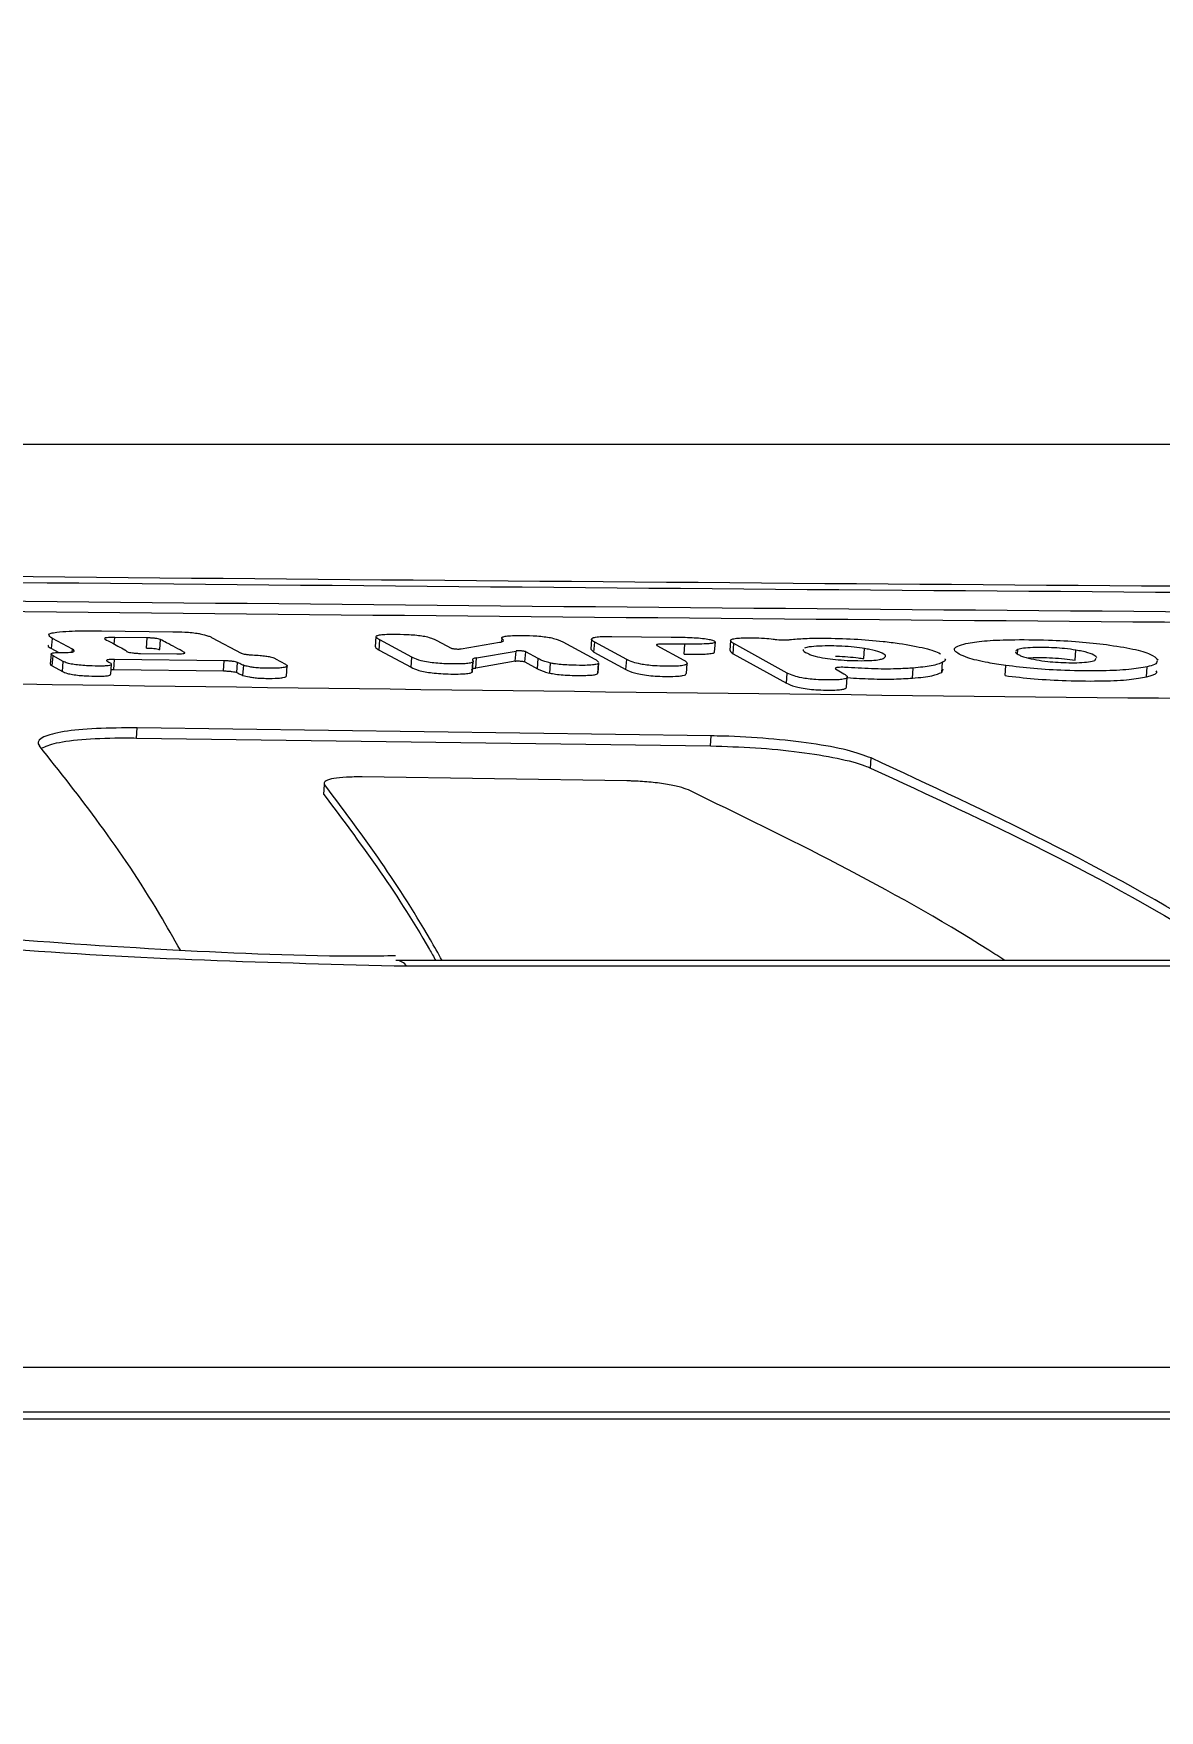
# Model space of a CAD drawing. Header units: millimetres. Extents: x -8327 to 9087, y -6583 to 5996.
# Drawn here: x 5893.42 to 5915.09, y 585.55 to 617.84 of the extents above; entities that cross this region are included whole.
import ezdxf

# ---------------------------------------------------------------- set-up
doc = ezdxf.new("R2010")
doc.units = ezdxf.units.MM
doc.layers.add('DIKOM_ОБЪЕКТ', color=7, linetype='Continuous')
doc.layers.add('DIKOM_РАЗМЕР_ОБЪЕКТА', color=7, linetype='Continuous')
doc.styles.add('style1', font='arial.ttf', dxfattribs={"width": 0.8})
doc.dimstyles.new('1-50', dxfattribs={"dimtxt": 300, "dimasz": 200, "dimexe": 100, "dimexo": 0, "dimgap": 100, "dimtad": 1, "dimtxsty": 'style1', "dimcen": 200, "dimclrd": 7, "dimclre": 7, "dimclrt": 7, "dimadec": 1, "dimazin": 2, "dimtfac": 1, "dimtmove": 0, "dimatfit": 2, "dimfxl": 0, "dimlwd": 25, "dimlwe": 18, "dimarcsym": 0})

# ---------------------------------------------------------------- blocks, each defined once
blk = doc.blocks.new('*D9')
at = {"layer": 'Defpoints', "color": 0, "transparency": 16777216}
for p in [(7087.366, 843.902), (-4957.594, 227.929), (7087.366, -4838.641)]:
    blk.add_point(p, dxfattribs=at)
at = {"layer": 'DIKOM_РАЗМЕР_ОБЪЕКТА', "color": 7, "lineweight": 18, "transparency": 16777216}
for p, q in [((7087.366, 843.902), (7087.366, -4938.641)), ((-4957.594, 227.929), (-4957.594, -4938.641))]:
    blk.add_line(p, q, dxfattribs=at)
at = {"layer": 'DIKOM_РАЗМЕР_ОБЪЕКТА', "color": 7, "lineweight": 25, "transparency": 16777216}
blk.add_line((-4757.594, -4838.641), (6887.366, -4838.641), dxfattribs=at)
at = {"layer": 'DIKOM_РАЗМЕР_ОБЪЕКТА', "color": 7, "transparency": 16777216}
for points in [[(-4757.594, -4805.308), (-4757.594, -4871.975), (-4957.594, -4838.641)], [(6887.366, -4805.308), (6887.366, -4871.975), (7087.366, -4838.641)]]:
    blk.add_solid(points, dxfattribs=at)
at = {"layer": 'DIKOM_РАЗМЕР_ОБЪЕКТА', "color": 7, "transparency": 16777216, "insert": (4098.945, -4585.469), "char_height": 300, "attachment_point": 5, "style": 'style1'}
blk.add_mtext('12040', dxfattribs=at)

msp = doc.modelspace()

# ---------------------------------------------------------------- linework, layer by layer
at = {"layer": 'DIKOM_ОБЪЕКТ', "color": 7, "linetype": 'Continuous', "lineweight": 15}
for p, q in [((6093.049, 609.928), (5854.964, 609.928)), ((5893.767, 605.998), (5893.781, 606.193)), ((5894.166, 605.987), (5893.781, 606.193)), ((5894.728, 606.339), (5896.101, 606.324)), ((5894.971, 606.086), (5894.98, 606.212)), ((5895.604, 606.205), (5894.98, 606.212)), ((5895.59, 606.01), (5895.604, 606.205)), ((5895.848, 605.979), (5895.862, 606.173)), ((5896.857, 606.209), (5897.417, 605.909)), ((5900.009, 606.23), (5899.995, 606.035)), ((5900.069, 605.971), (5900.083, 606.166)), ((5900.699, 605.834), (5900.083, 606.166)), ((5902.429, 606.204), (5902.423, 606.129)), ((5902.464, 606.162), (5902.458, 606.167)), ((5904.155, 606.181), (5904.141, 605.986)), ((5904.55, 606.234), (5905.691, 606.222)), ((5893.755, 605.896), (5893.741, 605.701)), ((5893.767, 605.998), (5893.894, 605.931)), ((5893.78, 605.665), (5893.794, 605.859)), ((5893.989, 605.752), (5893.794, 605.859)), ((5894.163, 605.932), (5894.166, 605.987)), ((5895.476, 605.906), (5896.179, 605.897)), ((5896.324, 605.91), (5896.325, 605.925)), ((5900.069, 605.971), (5900.685, 605.639)), ((5901.183, 606.154), (5901.459, 606.007)), ((5901.65, 605.994), (5902.389, 606.12)), ((5901.942, 605.82), (5902.704, 605.952)), ((5902.69, 605.758), (5902.704, 605.952)), ((5902.877, 605.744), (5902.891, 605.939)), ((5903.131, 605.807), (5902.891, 605.939)), ((5903.603, 606.129), (5904.219, 605.795)), ((5904.143, 605.986), (5904.204, 605.928)), ((5904.204, 605.928), (5904.218, 606.122)), ((5904.204, 605.928), (5904.82, 605.594)), ((5904.834, 605.788), (5904.218, 606.122)), ((5905.416, 606.059), (5905.935, 605.777)), ((5905.955, 606.083), (5905.562, 606.087)), ((5905.941, 605.889), (5905.955, 606.083)), ((5906.527, 605.931), (5906.541, 606.126)), ((5906.835, 606.154), (5906.821, 605.959)), ((5906.884, 605.901), (5906.897, 606.096)), ((5906.884, 605.901), (5907.911, 605.334)), ((5907.925, 605.528), (5906.897, 606.096)), ((5909.399, 605.805), (5909.414, 605.999)), ((5912.363, 605.979), (5912.323, 605.955)), ((5912.357, 605.895), (5912.363, 605.979)), ((5913.464, 605.775), (5913.478, 605.969)), ((5893.78, 605.665), (5893.975, 605.558)), ((5893.975, 605.558), (5893.989, 605.752)), ((5894.904, 605.504), (5894.918, 605.699)), ((5894.911, 605.595), (5894.964, 605.596)), ((5894.964, 605.596), (5894.977, 605.791)), ((5894.964, 605.596), (5897.076, 605.57)), ((5897.09, 605.764), (5894.977, 605.791)), ((5897.076, 605.57), (5897.09, 605.764)), ((5897.333, 605.536), (5897.347, 605.731)), ((5897.449, 605.483), (5897.463, 605.677)), ((5898.076, 605.804), (5898.267, 605.698)), ((5898.287, 605.47), (5898.301, 605.664)), ((5900.685, 605.639), (5900.699, 605.834)), ((5901.859, 605.543), (5901.873, 605.737)), ((5901.867, 605.556), (5901.881, 605.751)), ((5901.928, 605.625), (5901.942, 605.82)), ((5902.69, 605.758), (5901.928, 605.625)), ((5902.877, 605.744), (5903.118, 605.612)), ((5903.118, 605.612), (5903.131, 605.807)), ((5903.353, 605.526), (5903.366, 605.721)), ((5904.276, 605.516), (5904.291, 605.711)), ((5904.276, 605.516), (5904.278, 605.53)), ((5904.285, 605.529), (5904.299, 605.724)), ((5904.292, 605.724), (5904.291, 605.711)), ((5904.82, 605.594), (5904.834, 605.788)), ((5905.985, 605.52), (5905.999, 605.714)), ((5907.911, 605.334), (5907.925, 605.528)), ((5908.851, 605.609), (5909.016, 605.515)), ((5910.335, 605.43), (5910.349, 605.624)), ((5910.898, 605.54), (5910.911, 605.735)), ((5910.898, 605.54), (5910.926, 605.607)), ((5912.116, 605.479), (5912.13, 605.673)), ((5913.843, 605.772), (5913.873, 605.814)), ((5914.839, 605.454), (5914.853, 605.648)), ((5909.066, 605.257), (5909.08, 605.451)), ((5895.402, 604.277), (5895.416, 604.471)), ((5895.402, 604.277), (5906.448, 604.123)), ((5906.462, 604.317), (5895.416, 604.471)), ((5906.448, 604.123), (5906.462, 604.317)), ((5909.528, 603.698), (5909.542, 603.892)), ((5899.004, 603.189), (5899.018, 603.383)), ((5904.838, 603.45), (5899.743, 603.527)), ((5900.403, 599.994), (5900.39, 599.994)), ((5917.948, 599.994), (5900.403, 599.994)), ((5918.13, 599.88), (5900.599, 599.88)), ((5852.742, 592.159), (6131.05, 592.159)), ((6131.049, 591.292), (5853.378, 591.292)), ((6131.049, 591.157), (5853.636, 591.157))]:
    msp.add_line(p, q, dxfattribs=at)
msp.add_arc((5900.387, 599.742), 0.253, 33.0325, 86.281, dxfattribs=at)
for points, knots in [([(5960.117, 228.93), (5960.11, 230.95), (5960.09, 236.81), (5959.932, 246.505), (5959.589, 258.003), (5959.082, 269.48), (5958.414, 280.925), (5957.584, 292.33), (5956.593, 303.687), (5955.442, 314.986), (5954.131, 326.221), (5952.662, 337.382), (5951.036, 348.46), (5949.254, 359.448), (5947.317, 370.337), (5945.227, 381.119), (5942.985, 391.787), (5940.593, 402.331), (5938.052, 412.744), (5935.365, 423.018), (5932.534, 433.146), (5929.56, 443.12), (5926.447, 452.932), (5923.195, 462.575), (5919.809, 472.042), (5916.289, 481.325), (5912.639, 490.418), (5908.862, 499.314), (5904.959, 508.006), (5900.935, 516.488), (5896.792, 524.753), (5892.534, 532.796), (5888.162, 540.608), (5883.682, 548.187), (5879.094, 555.524), (5874.405, 562.615), (5869.616, 569.455), (5864.731, 576.037), (5859.755, 582.358), (5854.69, 588.413), (5849.54, 594.196), (5844.31, 599.703), (5839.003, 604.93), (5833.623, 609.874), (5828.176, 614.529), (5822.663, 618.894), (5817.09, 622.963), (5811.461, 626.734), (5805.781, 630.209), (5800.051, 633.361), (5795.433, 635.7), (5792.712, 636.877), (5791.93, 637.215)], [0, 0, 0, 0, 0.010755, 0.031188, 0.051621, 0.072055, 0.092489, 0.112922, 0.133356, 0.15379, 0.174224, 0.194659, 0.215093, 0.235528, 0.255963, 0.276399, 0.296834, 0.317271, 0.337707, 0.358144, 0.378582, 0.399019, 0.419458, 0.439897, 0.460336, 0.480776, 0.501217, 0.521658, 0.5421, 0.562542, 0.582985, 0.603428, 0.623873, 0.644317, 0.664762, 0.685208, 0.705653, 0.726099, 0.746544, 0.76699, 0.787434, 0.807878, 0.828321, 0.848762, 0.8692, 0.889637, 0.91007, 0.930499, 0.950924, 0.971343, 0.991758, 1, 1, 1, 1]), ([(6030.002, 607.552), (6003.971, 607.303), (5951.906, 606.806), (5899.913, 607.312), (5873.914, 607.565)], [0, 0, 0, 0, 0.4999606, 1, 1, 1, 1]), ([(6030.27, 607.439), (6004.239, 607.184), (5952.173, 606.675), (5900.181, 607.193), (5874.183, 607.452)], [0, 0, 0, 0, 0.499958, 1, 1, 1, 1]), ([(5874.973, 606.902), (5900.966, 606.626), (5952.956, 606.073), (6005.024, 606.617), (6031.061, 606.888)], [0, 0, 0, 0, 0.499954, 1, 1, 1, 1]), ([(6031.074, 607.084), (6005.043, 606.812), (5952.974, 606.267), (5900.985, 606.821), (5874.987, 607.097)], [0, 0, 0, 0, 0.499953, 1, 1, 1, 1]), ([(5893.781, 606.193), (5893.743, 606.218), (5893.69, 606.254), (5893.745, 606.295), (5893.824, 606.309), (5893.864, 606.316)], [0, 0, 0, 0, 0.534425, 0.758845, 1, 1, 1, 1]), ([(5893.864, 606.316), (5893.94, 606.323), (5894.079, 606.336), (5894.382, 606.342), (5894.598, 606.34), (5894.728, 606.339)], [0, 0, 0, 0, 0.327775, 0.595785, 1, 1, 1, 1]), ([(5894.784, 606.193), (5894.783, 606.192), (5894.779, 606.187), (5894.789, 606.182), (5894.796, 606.179)], [0, 0, 0, 0, 0.2577431, 1, 1, 1, 1]), ([(5894.98, 606.212), (5894.938, 606.213), (5894.875, 606.213), (5894.81, 606.207), (5894.795, 606.202), (5894.788, 606.2)], [0, 0, 0, 0, 0.496278, 0.748029, 1, 1, 1, 1]), ([(5894.796, 606.179), (5894.834, 606.159), (5894.961, 606.092), (5895.088, 606.023), (5895.178, 605.975)], [0, 0, 0, 0, 0.293068, 1, 1, 1, 1]), ([(5895.862, 606.173), (5895.86, 606.174), (5895.851, 606.179), (5895.821, 606.187), (5895.764, 606.195), (5895.696, 606.202), (5895.641, 606.204), (5895.611, 606.205), (5895.604, 606.205)], [0, 0, 0, 0, 0.070957, 0.287812, 0.504253, 0.719362, 0.933401, 1, 1, 1, 1]), ([(5896.325, 605.925), (5896.209, 605.988), (5896.055, 606.072), (5895.9, 606.153), (5895.862, 606.173)], [0, 0, 0, 0, 0.752579, 1, 1, 1, 1]), ([(5896.101, 606.324), (5896.177, 606.322), (5896.3, 606.32), (5896.474, 606.307), (5896.57, 606.295), (5896.614, 606.287), (5896.624, 606.285)], [0, 0, 0, 0, 0.406646, 0.666202, 0.926375, 1, 1, 1, 1]), ([(5896.624, 606.285), (5896.662, 606.277), (5896.736, 606.26), (5896.804, 606.235), (5896.839, 606.218), (5896.857, 606.209)], [0, 0, 0, 0, 0.33672, 0.666332, 1, 1, 1, 1]), ([(5900.083, 606.166), (5900.067, 606.175), (5900.035, 606.193), (5900.003, 606.219), (5900.014, 606.236), (5900.02, 606.244)], [0, 0, 0, 0, 0.328658, 0.659836, 1, 1, 1, 1]), ([(5900.02, 606.244), (5900.035, 606.25), (5900.064, 606.262), (5900.18, 606.274), (5900.365, 606.278), (5900.57, 606.274), (5900.763, 606.262), (5900.876, 606.248), (5900.929, 606.239), (5900.947, 606.236)], [0, 0, 0, 0, 0.135475, 0.271632, 0.436493, 0.673657, 0.80308, 0.933116, 1, 1, 1, 1]), ([(5900.947, 606.236), (5900.985, 606.227), (5901.06, 606.209), (5901.128, 606.181), (5901.165, 606.163), (5901.183, 606.154)], [0, 0, 0, 0, 0.341817, 0.6694, 1, 1, 1, 1]), ([(5902.458, 606.167), (5902.451, 606.173), (5902.436, 606.184), (5902.424, 606.202), (5902.435, 606.213), (5902.44, 606.219)], [0, 0, 0, 0, 0.309632, 0.651317, 1, 1, 1, 1]), ([(5902.44, 606.219), (5902.455, 606.225), (5902.484, 606.237), (5902.6, 606.248), (5902.785, 606.253), (5902.99, 606.249), (5903.183, 606.237), (5903.296, 606.223), (5903.349, 606.214), (5903.367, 606.21)], [0, 0, 0, 0, 0.135485, 0.271605, 0.436109, 0.673663, 0.803081, 0.933116, 1, 1, 1, 1]), ([(5903.367, 606.21), (5903.405, 606.201), (5903.48, 606.183), (5903.548, 606.156), (5903.585, 606.138), (5903.603, 606.129)], [0, 0, 0, 0, 0.34173, 0.66929, 1, 1, 1, 1]), ([(5904.218, 606.122), (5904.186, 606.142), (5904.139, 606.171), (5904.17, 606.206), (5904.249, 606.224), (5904.387, 606.234), (5904.495, 606.234), (5904.55, 606.234)], [0, 0, 0, 0, 0.371817, 0.537078, 0.704027, 0.848703, 1, 1, 1, 1]), ([(5905.691, 606.222), (5905.811, 606.221), (5905.985, 606.218), (5906.219, 606.204), (5906.367, 606.188), (5906.476, 606.166), (5906.536, 606.142), (5906.549, 606.119), (5906.5, 606.102), (5906.398, 606.09), (5906.214, 606.082), (5906.049, 606.083), (5905.955, 606.083)], [0, 0, 0, 0, 0.184133, 0.267178, 0.351347, 0.423563, 0.513018, 0.607033, 0.673308, 0.739504, 0.850735, 1, 1, 1, 1]), ([(5906.897, 606.096), (5906.865, 606.116), (5906.819, 606.145), (5906.851, 606.18), (5906.932, 606.198), (5907.08, 606.208), (5907.268, 606.209), (5907.476, 606.2), (5907.617, 606.187), (5907.682, 606.179), (5907.695, 606.177)], [0, 0, 0, 0, 0.2623369, 0.3789538, 0.4968067, 0.5989846, 0.7284991, 0.8608279, 0.972881, 1, 1, 1, 1]), ([(5907.695, 606.177), (5907.716, 606.175), (5907.758, 606.17), (5907.83, 606.166), (5907.898, 606.166), (5907.946, 606.168), (5907.967, 606.171), (5907.973, 606.171)], [0, 0, 0, 0, 0.226722, 0.453647, 0.680086, 0.905892, 1, 1, 1, 1]), ([(5907.973, 606.171), (5908.065, 606.18), (5908.249, 606.198), (5908.686, 606.201), (5909.207, 606.187), (5909.715, 606.147), (5909.976, 606.112), (5910.076, 606.099)], [0, 0, 0, 0, 0.17258, 0.344215, 0.597273, 0.84534, 1, 1, 1, 1]), ([(5911.364, 606.098), (5911.472, 606.116), (5911.686, 606.152), (5912.254, 606.175), (5912.89, 606.169), (5913.549, 606.136), (5913.896, 606.095), (5914.068, 606.076)], [0, 0, 0, 0, 0.1922143, 0.3847369, 0.6282637, 0.8166351, 1, 1, 1, 1]), ([(5893.707, 606.062), (5893.704, 606.059), (5893.686, 606.039), (5893.73, 606.017), (5893.767, 605.998)], [0, 0, 0, 0, 0.155281, 1, 1, 1, 1]), ([(5893.794, 605.859), (5893.781, 605.868), (5893.754, 605.884), (5893.753, 605.903), (5893.786, 605.916), (5893.823, 605.92), (5893.841, 605.921)], [0, 0, 0, 0, 0.338845, 0.680119, 0.844224, 1, 1, 1, 1]), ([(5893.841, 605.921), (5893.864, 605.922), (5893.911, 605.923), (5894.003, 605.925), (5894.072, 605.926), (5894.118, 605.927)], [0, 0, 0, 0, 0.254188, 0.509523, 1, 1, 1, 1]), ([(5894.118, 605.927), (5894.136, 605.929), (5894.171, 605.932), (5894.203, 605.943), (5894.209, 605.961), (5894.182, 605.978), (5894.166, 605.987)], [0, 0, 0, 0, 0.1537385, 0.3066627, 0.5850415, 1, 1, 1, 1]), ([(5895.178, 605.975), (5895.183, 605.972), (5895.192, 605.967), (5895.203, 605.957), (5895.207, 605.95), (5895.21, 605.946)], [0, 0, 0, 0, 0.25843, 0.51589, 1, 1, 1, 1]), ([(5895.21, 605.946), (5895.21, 605.945), (5895.21, 605.943), (5895.223, 605.935), (5895.261, 605.925), (5895.318, 605.916), (5895.386, 605.909), (5895.441, 605.907), (5895.47, 605.906), (5895.476, 605.906)], [0, 0, 0, 0, 0.003987, 0.193846, 0.384117, 0.573706, 0.761556, 0.949258, 1, 1, 1, 1]), ([(5895.59, 606.01), (5895.603, 606.01), (5895.64, 606.009), (5895.702, 606.006), (5895.766, 605.998), (5895.818, 605.99), (5895.84, 605.982), (5895.848, 605.979), (5895.848, 605.979)], [0, 0, 0, 0, 0.127695, 0.340024, 0.552399, 0.766306, 0.981375, 1, 1, 1, 1]), ([(5896.179, 605.897), (5896.201, 605.897), (5896.245, 605.897), (5896.295, 605.902), (5896.327, 605.909), (5896.336, 605.917), (5896.328, 605.923), (5896.325, 605.925)], [0, 0, 0, 0, 0.212371, 0.425088, 0.639012, 0.854211, 1, 1, 1, 1]), ([(5897.417, 605.909), (5897.418, 605.909), (5897.426, 605.905), (5897.448, 605.898), (5897.5, 605.888), (5897.564, 605.881), (5897.609, 605.879), (5897.631, 605.877)], [0, 0, 0, 0, 0.021411, 0.272812, 0.523117, 0.773817, 1, 1, 1, 1]), ([(5897.631, 605.877), (5897.681, 605.875), (5897.771, 605.87), (5897.891, 605.856), (5897.992, 605.837), (5898.047, 605.819), (5898.07, 605.807), (5898.076, 605.804)], [0, 0, 0, 0, 0.233634, 0.422922, 0.612324, 0.898488, 1, 1, 1, 1]), ([(5900, 606.035), (5899.999, 606.031), (5899.993, 606.02), (5900.022, 605.998), (5900.053, 605.98), (5900.069, 605.971)], [0, 0, 0, 0, 0.1613052, 0.5780838, 1, 1, 1, 1]), ([(5901.459, 606.007), (5901.46, 606.006), (5901.464, 606.004), (5901.479, 606), (5901.506, 605.996), (5901.54, 605.992), (5901.576, 605.99), (5901.61, 605.99), (5901.635, 605.992), (5901.646, 605.993), (5901.65, 605.994)], [0, 0, 0, 0, 0.0387415, 0.186193, 0.3330015, 0.4780656, 0.6232487, 0.7674288, 0.9121704, 1, 1, 1, 1]), ([(5902.389, 606.12), (5902.418, 606.126), (5902.463, 606.135), (5902.461, 606.148), (5902.46, 606.153)], [0, 0, 0, 0, 0.622313, 1, 1, 1, 1]), ([(5902.891, 605.939), (5902.89, 605.939), (5902.886, 605.942), (5902.871, 605.946), (5902.843, 605.95), (5902.809, 605.953), (5902.773, 605.955), (5902.739, 605.955), (5902.717, 605.954), (5902.707, 605.953), (5902.704, 605.952)], [0, 0, 0, 0, 0.0424974, 0.1935358, 0.3455829, 0.49451, 0.6437931, 0.792389, 0.9401152, 1, 1, 1, 1]), ([(5905.562, 606.087), (5905.54, 606.087), (5905.496, 606.087), (5905.446, 606.082), (5905.413, 606.075), (5905.405, 606.067), (5905.413, 606.062), (5905.416, 606.059)], [0, 0, 0, 0, 0.212373, 0.425049, 0.639029, 0.854054, 1, 1, 1, 1]), ([(5905.941, 605.889), (5906.058, 605.888), (5906.228, 605.888), (5906.416, 605.897), (5906.508, 605.913), (5906.527, 605.922), (5906.527, 605.931), (5906.527, 605.931)], [0, 0, 0, 0, 0.434709, 0.630733, 0.828934, 0.99964, 1, 1, 1, 1]), ([(5906.829, 605.959), (5906.832, 605.946), (5906.836, 605.928), (5906.872, 605.908), (5906.884, 605.901)], [0, 0, 0, 0, 0.6739753, 1, 1, 1, 1]), ([(5908.236, 605.983), (5908.235, 605.981), (5908.215, 605.958), (5908.265, 605.932), (5908.311, 605.909)], [0, 0, 0, 0, 0.090137, 1, 1, 1, 1]), ([(5909.414, 605.999), (5909.349, 606.009), (5909.22, 606.028), (5908.986, 606.045), (5908.754, 606.051), (5908.53, 606.048), (5908.348, 606.034), (5908.285, 606.017), (5908.259, 606.01)], [0, 0, 0, 0, 0.17031, 0.342, 0.489615, 0.665832, 0.859783, 1, 1, 1, 1]), ([(5908.311, 605.909), (5908.331, 605.9), (5908.369, 605.881), (5908.47, 605.848), (5908.584, 605.827), (5908.653, 605.814)], [0, 0, 0, 0, 0.289153, 0.57207, 1, 1, 1, 1]), ([(5908.856, 605.853), (5908.863, 605.853), (5908.939, 605.852), (5909.095, 605.842), (5909.272, 605.825), (5909.363, 605.81), (5909.399, 605.805)], [0, 0, 0, 0, 0.040381, 0.402594, 0.765596, 1, 1, 1, 1]), ([(5909.772, 605.807), (5909.796, 605.824), (5909.85, 605.862), (5909.739, 605.925), (5909.571, 605.972), (5909.448, 605.994), (5909.414, 605.999)], [0, 0, 0, 0, 0.284035, 0.640287, 0.900313, 1, 1, 1, 1]), ([(5910.076, 606.099), (5910.258, 606.068), (5910.623, 606.007), (5910.789, 605.936), (5910.872, 605.901)], [0, 0, 0, 0, 0.500555, 1, 1, 1, 1]), ([(5911.232, 605.892), (5911.2, 605.913), (5911.116, 605.968), (5911.151, 606.041), (5911.305, 606.082), (5911.364, 606.098)], [0, 0, 0, 0, 0.272664, 0.71844, 1, 1, 1, 1]), ([(5912.13, 605.673), (5912.012, 605.691), (5911.715, 605.736), (5911.403, 605.813), (5911.283, 605.868), (5911.232, 605.892)], [0, 0, 0, 0, 0.275018, 0.694712, 1, 1, 1, 1]), ([(5912.32, 605.939), (5912.319, 605.935), (5912.313, 605.918), (5912.345, 605.899), (5912.37, 605.884)], [0, 0, 0, 0, 0.197688, 1, 1, 1, 1]), ([(5913.478, 605.969), (5913.409, 605.98), (5913.285, 605.998), (5913.062, 606.016), (5912.848, 606.022), (5912.637, 606.02), (5912.455, 606.006), (5912.394, 605.988), (5912.363, 605.979)], [0, 0, 0, 0, 0.1851685, 0.3345318, 0.4838255, 0.6451681, 0.8194322, 1, 1, 1, 1]), ([(5912.37, 605.884), (5912.39, 605.874), (5912.428, 605.855), (5912.534, 605.82), (5912.65, 605.797), (5912.722, 605.782)], [0, 0, 0, 0, 0.2730991, 0.5464892, 1, 1, 1, 1]), ([(5913.884, 605.829), (5913.861, 605.85), (5913.817, 605.889), (5913.652, 605.938), (5913.518, 605.962), (5913.478, 605.969)], [0, 0, 0, 0, 0.428307, 0.828479, 1, 1, 1, 1]), ([(5914.068, 606.076), (5914.249, 606.048), (5914.612, 605.993), (5914.949, 605.889), (5915.022, 605.819), (5915.06, 605.783)], [0, 0, 0, 0, 0.324067, 0.647595, 1, 1, 1, 1]), ([(5893.746, 605.701), (5893.745, 605.699), (5893.737, 605.688), (5893.761, 605.675), (5893.78, 605.665)], [0, 0, 0, 0, 0.169099, 1, 1, 1, 1]), ([(5893.975, 605.558), (5894.001, 605.545), (5894.043, 605.526), (5894.163, 605.5), (5894.29, 605.483), (5894.459, 605.471), (5894.617, 605.467), (5894.761, 605.468), (5894.844, 605.475), (5894.896, 605.487), (5894.899, 605.498), (5894.901, 605.505)], [0, 0, 0, 0, 0.181038, 0.287795, 0.395527, 0.49127, 0.654591, 0.740495, 0.826904, 0.902515, 1, 1, 1, 1]), ([(5894.915, 605.708), (5894.917, 605.699), (5894.919, 605.684), (5894.858, 605.669), (5894.775, 605.662), (5894.631, 605.661), (5894.465, 605.666), (5894.295, 605.679), (5894.164, 605.696), (5894.052, 605.722), (5894.012, 605.741), (5893.989, 605.752)], [0, 0, 0, 0, 0.139843, 0.213909, 0.288002, 0.378922, 0.533616, 0.632704, 0.732398, 0.844311, 1, 1, 1, 1]), ([(5894.977, 605.791), (5894.959, 605.791), (5894.919, 605.791), (5894.869, 605.787), (5894.833, 605.78), (5894.819, 605.771), (5894.827, 605.765), (5894.831, 605.762)], [0, 0, 0, 0, 0.17612, 0.390319, 0.605591, 0.821752, 1, 1, 1, 1]), ([(5894.831, 605.762), (5894.843, 605.755), (5894.865, 605.742), (5894.896, 605.724), (5894.909, 605.713), (5894.915, 605.708)], [0, 0, 0, 0, 0.414995, 0.707315, 1, 1, 1, 1]), ([(5897.076, 605.57), (5897.085, 605.569), (5897.118, 605.569), (5897.175, 605.565), (5897.242, 605.559), (5897.296, 605.549), (5897.324, 605.542), (5897.332, 605.537), (5897.333, 605.536)], [0, 0, 0, 0, 0.0893919, 0.3028109, 0.5177964, 0.733591, 0.9508958, 1, 1, 1, 1]), ([(5897.347, 605.731), (5897.345, 605.732), (5897.336, 605.736), (5897.306, 605.744), (5897.25, 605.754), (5897.183, 605.76), (5897.127, 605.763), (5897.097, 605.764), (5897.09, 605.764)], [0, 0, 0, 0, 0.0635632, 0.2823225, 0.5007355, 0.7165712, 0.9327453, 1, 1, 1, 1]), ([(5897.333, 605.536), (5897.347, 605.529), (5897.371, 605.517), (5897.407, 605.499), (5897.435, 605.488), (5897.449, 605.483)], [0, 0, 0, 0, 0.399379, 0.699078, 1, 1, 1, 1]), ([(5897.463, 605.677), (5897.453, 605.681), (5897.424, 605.691), (5897.389, 605.709), (5897.361, 605.724), (5897.347, 605.731)], [0, 0, 0, 0, 0.2004952, 0.600112, 1, 1, 1, 1]), ([(5898.267, 605.698), (5898.285, 605.686), (5898.313, 605.666), (5898.282, 605.642), (5898.208, 605.628), (5898.075, 605.62), (5897.927, 605.619), (5897.777, 605.624), (5897.668, 605.633), (5897.566, 605.649), (5897.503, 605.664), (5897.471, 605.674), (5897.463, 605.677)], [0, 0, 0, 0, 0.1729003, 0.2751424, 0.3780952, 0.4699716, 0.6265698, 0.704525, 0.7830759, 0.8527241, 0.9616714, 1, 1, 1, 1]), ([(5900.685, 605.639), (5900.726, 605.62), (5900.788, 605.59), (5900.942, 605.552), (5901.088, 605.53), (5901.264, 605.514), (5901.452, 605.508), (5901.625, 605.508), (5901.761, 605.516), (5901.833, 605.529), (5901.852, 605.539), (5901.859, 605.543)], [0, 0, 0, 0, 0.233107, 0.349889, 0.446783, 0.54434, 0.655123, 0.769916, 0.857921, 0.94637, 1, 1, 1, 1]), ([(5901.873, 605.737), (5901.86, 605.731), (5901.833, 605.719), (5901.745, 605.709), (5901.647, 605.704), (5901.512, 605.702), (5901.343, 605.705), (5901.158, 605.718), (5901.002, 605.738), (5900.837, 605.773), (5900.75, 605.807), (5900.707, 605.83), (5900.699, 605.834)], [0, 0, 0, 0, 0.087659, 0.175572, 0.226679, 0.29382, 0.42888, 0.519398, 0.610174, 0.730539, 0.948004, 1, 1, 1, 1]), ([(5901.852, 605.591), (5901.852, 605.593), (5901.849, 605.601), (5901.87, 605.613), (5901.908, 605.621), (5901.928, 605.625)], [0, 0, 0, 0, 0.13839, 0.534746, 1, 1, 1, 1]), ([(5901.859, 605.543), (5901.863, 605.547), (5901.867, 605.551), (5901.866, 605.555), (5901.866, 605.556)], [0, 0, 0, 0, 0.81519, 1, 1, 1, 1]), ([(5901.942, 605.82), (5901.919, 605.815), (5901.869, 605.803), (5901.859, 605.787), (5901.867, 605.777), (5901.869, 605.775)], [0, 0, 0, 0, 0.427104, 0.916637, 1, 1, 1, 1]), ([(5901.869, 605.775), (5901.872, 605.771), (5901.878, 605.764), (5901.883, 605.751), (5901.877, 605.742), (5901.873, 605.737)], [0, 0, 0, 0, 0.297721, 0.595653, 1, 1, 1, 1]), ([(5902.69, 605.758), (5902.69, 605.758), (5902.697, 605.759), (5902.715, 605.76), (5902.747, 605.761), (5902.783, 605.76), (5902.818, 605.757), (5902.847, 605.753), (5902.868, 605.748), (5902.874, 605.746), (5902.877, 605.744)], [0, 0, 0, 0, 0.007284, 0.156297, 0.305191, 0.45314, 0.602755, 0.750206, 0.900583, 1, 1, 1, 1]), ([(5903.118, 605.612), (5903.136, 605.603), (5903.173, 605.584), (5903.242, 605.554), (5903.315, 605.536), (5903.353, 605.526)], [0, 0, 0, 0, 0.338125, 0.664953, 1, 1, 1, 1]), ([(5903.366, 605.721), (5903.329, 605.73), (5903.255, 605.749), (5903.186, 605.778), (5903.15, 605.797), (5903.131, 605.807)], [0, 0, 0, 0, 0.342055, 0.669628, 1, 1, 1, 1]), ([(5903.353, 605.526), (5903.389, 605.52), (5903.461, 605.506), (5903.617, 605.491), (5903.821, 605.481), (5904.019, 605.48), (5904.177, 605.489), (5904.251, 605.502), (5904.269, 605.512), (5904.276, 605.516)], [0, 0, 0, 0, 0.129546, 0.259889, 0.414426, 0.653259, 0.785184, 0.917859, 1, 1, 1, 1]), ([(5904.291, 605.711), (5904.277, 605.704), (5904.251, 605.692), (5904.144, 605.679), (5903.966, 605.674), (5903.763, 605.678), (5903.568, 605.69), (5903.446, 605.705), (5903.388, 605.716), (5903.366, 605.721)], [0, 0, 0, 0, 0.129993, 0.260421, 0.415875, 0.654216, 0.785539, 0.917864, 1, 1, 1, 1]), ([(5904.219, 605.795), (5904.236, 605.785), (5904.269, 605.766), (5904.286, 605.747), (5904.294, 605.738)], [0, 0, 0, 0, 0.5083432, 1, 1, 1, 1]), ([(5904.82, 605.594), (5904.864, 605.572), (5904.928, 605.542), (5905.093, 605.503), (5905.248, 605.48), (5905.437, 605.466), (5905.632, 605.462), (5905.806, 605.465), (5905.918, 605.479), (5905.977, 605.497), (5905.977, 605.512), (5905.977, 605.52)], [0, 0, 0, 0, 0.23091, 0.332103, 0.434545, 0.52321, 0.632353, 0.746862, 0.827281, 0.907377, 1, 1, 1, 1]), ([(5905.935, 605.777), (5905.968, 605.755), (5906.015, 605.724), (5905.984, 605.688), (5905.906, 605.668), (5905.762, 605.657), (5905.579, 605.657), (5905.386, 605.664), (5905.22, 605.68), (5905.072, 605.704), (5904.93, 605.741), (5904.869, 605.771), (5904.834, 605.788)], [0, 0, 0, 0, 0.189119, 0.270716, 0.353185, 0.425076, 0.512549, 0.60442, 0.670241, 0.736016, 0.846364, 1, 1, 1, 1]), ([(5909.016, 605.515), (5909.049, 605.493), (5909.096, 605.462), (5909.065, 605.424), (5908.991, 605.405), (5908.853, 605.394), (5908.677, 605.394), (5908.492, 605.4), (5908.326, 605.416), (5908.176, 605.439), (5908.025, 605.478), (5907.963, 605.509), (5907.925, 605.528)], [0, 0, 0, 0, 0.190752, 0.270198, 0.350499, 0.421114, 0.505045, 0.593817, 0.661137, 0.728465, 0.835337, 1, 1, 1, 1]), ([(5908.653, 605.814), (5908.717, 605.805), (5908.844, 605.787), (5909.094, 605.77), (5909.338, 605.764), (5909.559, 605.77), (5909.702, 605.786), (5909.751, 605.801), (5909.772, 605.807)], [0, 0, 0, 0, 0.166909, 0.334119, 0.537439, 0.704601, 0.87278, 1, 1, 1, 1]), ([(5909.097, 605.634), (5909.073, 605.635), (5909.026, 605.638), (5908.958, 605.639), (5908.9, 605.635), (5908.859, 605.629), (5908.849, 605.623), (5908.845, 605.62)], [0, 0, 0, 0, 0.199649, 0.398479, 0.598702, 0.798675, 1, 1, 1, 1]), ([(5908.846, 605.617), (5908.846, 605.615), (5908.846, 605.612), (5908.851, 605.609), (5908.851, 605.609)], [0, 0, 0, 0, 0.896837, 1, 1, 1, 1]), ([(5910.349, 605.624), (5910.261, 605.619), (5910.044, 605.605), (5909.609, 605.603), (5909.27, 605.623), (5909.097, 605.634)], [0, 0, 0, 0, 0.24829, 0.616833, 1, 1, 1, 1]), ([(5910.335, 605.43), (5910.407, 605.436), (5910.548, 605.449), (5910.762, 605.484), (5910.844, 605.518), (5910.898, 605.54)], [0, 0, 0, 0, 0.2643402, 0.5175663, 1, 1, 1, 1]), ([(5910.911, 605.735), (5910.885, 605.722), (5910.833, 605.697), (5910.668, 605.657), (5910.474, 605.637), (5910.349, 605.624)], [0, 0, 0, 0, 0.264325, 0.526378, 1, 1, 1, 1]), ([(5910.954, 605.801), (5910.96, 605.795), (5910.984, 605.772), (5910.943, 605.751), (5910.911, 605.735)], [0, 0, 0, 0, 0.224261, 1, 1, 1, 1]), ([(5914.853, 605.648), (5914.745, 605.629), (5914.529, 605.59), (5913.961, 605.565), (5913.323, 605.571), (5912.66, 605.609), (5912.306, 605.652), (5912.13, 605.673)], [0, 0, 0, 0, 0.191948, 0.384389, 0.623296, 0.813458, 1, 1, 1, 1]), ([(5912.558, 605.818), (5912.575, 605.82), (5912.641, 605.826), (5912.807, 605.828), (5913.03, 605.822), (5913.27, 605.804), (5913.398, 605.785), (5913.464, 605.775)], [0, 0, 0, 0, 0.076003, 0.2862, 0.517045, 0.752398, 1, 1, 1, 1]), ([(5912.722, 605.782), (5912.791, 605.771), (5912.914, 605.752), (5913.137, 605.733), (5913.35, 605.725), (5913.559, 605.727), (5913.748, 605.742), (5913.81, 605.761), (5913.843, 605.772)], [0, 0, 0, 0, 0.185427, 0.331665, 0.47793, 0.634188, 0.801943, 1, 1, 1, 1]), ([(5914.839, 605.454), (5914.933, 605.479), (5915.057, 605.514), (5915.033, 605.557), (5915.027, 605.568)], [0, 0, 0, 0, 0.753178, 1, 1, 1, 1]), ([(5915.044, 605.762), (5915.039, 605.738), (5915.031, 605.695), (5914.906, 605.662), (5914.853, 605.648)], [0, 0, 0, 0, 0.580591, 1, 1, 1, 1]), ([(6031.697, 605.475), (6019.059, 605.296), (5993.785, 604.936), (5955.895, 604.788), (5918.022, 604.947), (5892.793, 605.314), (5880.179, 605.497)], [0, 0, 0, 0, 0.249967, 0.49993, 0.749966, 1, 1, 1, 1]), ([(5897.449, 605.483), (5897.484, 605.472), (5897.537, 605.456), (5897.657, 605.439), (5897.769, 605.429), (5897.933, 605.424), (5898.099, 605.426), (5898.225, 605.438), (5898.281, 605.453), (5898.281, 605.465), (5898.281, 605.47)], [0, 0, 0, 0, 0.177151, 0.264212, 0.351323, 0.45574, 0.674359, 0.788034, 0.902019, 1, 1, 1, 1]), ([(5907.911, 605.334), (5907.956, 605.312), (5908.019, 605.28), (5908.186, 605.24), (5908.342, 605.217), (5908.533, 605.203), (5908.715, 605.199), (5908.876, 605.201), (5908.983, 605.212), (5909.054, 605.231), (5909.06, 605.247), (5909.063, 605.257)], [0, 0, 0, 0, 0.23303, 0.335691, 0.439556, 0.529488, 0.642574, 0.734845, 0.812539, 0.890185, 1, 1, 1, 1]), ([(5909.083, 605.439), (5909.236, 605.43), (5909.542, 605.411), (5909.985, 605.409), (5910.22, 605.423), (5910.335, 605.43)], [0, 0, 0, 0, 0.340608, 0.679879, 1, 1, 1, 1]), ([(5912.116, 605.479), (5912.3, 605.457), (5912.666, 605.412), (5913.344, 605.376), (5913.981, 605.371), (5914.53, 605.397), (5914.737, 605.435), (5914.839, 605.454)], [0, 0, 0, 0, 0.194225, 0.389013, 0.6275, 0.817735, 1, 1, 1, 1]), ([(5895.416, 604.471), (5895.142, 604.471), (5894.596, 604.47), (5893.967, 604.406), (5893.572, 604.303), (5893.483, 604.2), (5893.524, 604.137), (5893.533, 604.123)], [0, 0, 0, 0, 0.232966, 0.465876, 0.699528, 0.934145, 1, 1, 1, 1]), ([(5893.572, 604.079), (5893.652, 604.115), (5893.819, 604.192), (5894.401, 604.261), (5894.978, 604.282), (5895.329, 604.278), (5895.402, 604.277)], [0, 0, 0, 0, 0.289445, 0.604478, 0.918258, 1, 1, 1, 1]), ([(5909.542, 603.892), (5909.403, 603.943), (5909.124, 604.046), (5908.409, 604.177), (5907.572, 604.271), (5906.896, 604.31), (5906.538, 604.316), (5906.462, 604.317)], [0, 0, 0, 0, 0.23439, 0.469289, 0.703576, 0.93694, 1, 1, 1, 1]), ([(5896.245, 600.188), (5896.113, 600.422), (5895.225, 601.988), (5894.311, 603.141), (5893.533, 604.123)], [0, 0, 0, 0, 0.149141, 1, 1, 1, 1]), ([(5906.448, 604.123), (5906.736, 604.115), (5907.312, 604.098), (5908.177, 604.012), (5908.918, 603.892), (5909.339, 603.779), (5909.494, 603.713), (5909.528, 603.698)], [0, 0, 0, 0, 0.2328315, 0.4655805, 0.6987756, 0.9327443, 1, 1, 1, 1]), ([(5909.528, 603.698), (5911.769, 602.662), (5914.131, 601.571), (5916.47, 600.071), (5916.59, 599.994)], [0, 0, 0, 0, 0.948689, 1, 1, 1, 1]), ([(5916.908, 599.994), (5916.691, 600.134), (5914.251, 601.704), (5911.787, 602.849), (5909.542, 603.892)], [0, 0, 0, 0, 0.0888223, 1, 1, 1, 1]), ([(5899.743, 603.527), (5899.638, 603.527), (5899.427, 603.526), (5899.185, 603.5), (5899.033, 603.457), (5899, 603.414), (5899.014, 603.389), (5899.018, 603.383)], [0, 0, 0, 0, 0.233252, 0.466482, 0.70028, 0.934773, 1, 1, 1, 1]), ([(5901.281, 599.994), (5901.206, 600.128), (5900.464, 601.451), (5899.702, 602.468), (5899.018, 603.383)], [0, 0, 0, 0, 0.101085, 1, 1, 1, 1]), ([(5906.022, 603.276), (5905.969, 603.297), (5905.862, 603.338), (5905.588, 603.392), (5905.266, 603.431), (5905.006, 603.447), (5904.868, 603.45), (5904.838, 603.45)], [0, 0, 0, 0, 0.23356, 0.468278, 0.702337, 0.935886, 1, 1, 1, 1]), ([(5912.11, 599.994), (5912.008, 600.06), (5909.992, 601.351), (5907.956, 602.338), (5906.022, 603.276)], [0, 0, 0, 0, 0.050612, 1, 1, 1, 1]), ([(5899.004, 603.189), (5899.687, 602.28), (5900.41, 601.317), (5901.118, 600.064), (5901.158, 599.994)], [0, 0, 0, 0, 0.944102, 1, 1, 1, 1]), ([(5900.384, 600.081), (5900.188, 600.078), (5898.8, 600.062), (5896.103, 600.178), (5892.31, 600.43), (5888.423, 600.858), (5885.765, 601.204), (5884.41, 601.44), (5884.371, 601.447)], [0, 0, 0, 0, 0.039145, 0.276067, 0.514382, 0.753527, 0.992948, 1, 1, 1, 1]), ([(5900.599, 599.88), (5898.013, 599.945), (5894.096, 600.044), (5888.617, 600.631), (5885.809, 601.061), (5884.405, 601.276)], [0, 0, 0, 0, 0.492758, 0.746376, 1, 1, 1, 1]), ([(5853.636, 591.157), (5855.664, 588.82), (5861.168, 582.475), (5869.865, 571.175), (5879.599, 557.006), (5888.922, 541.767), (5897.796, 525.551), (5906.177, 508.426), (5914.037, 490.44), (5921.349, 471.605), (5928.113, 451.969), (5934.313, 431.599), (5939.923, 410.594), (5944.912, 389.048), (5949.262, 367.024), (5952.951, 344.552), (5955.986, 321.675), (5958.365, 298.469), (5960.077, 275.043), (5961.112, 251.505), (5961.462, 227.928), (5961.112, 204.351), (5960.077, 180.813), (5958.365, 157.387), (5955.987, 134.181), (5952.95, 111.305), (5949.262, 88.832), (5944.912, 66.808), (5939.923, 45.263), (5934.314, 24.257), (5928.113, 3.888), (5921.349, -15.748), (5914.376, -33.703), (5907.287, -50.081), (5900.167, -64.999), (5892.667, -79.261), (5884.821, -92.802), (5876.702, -105.508), (5868.33, -117.344), (5860.64, -127.227), (5855.664, -132.963), (5853.636, -135.3)], [0, 0, 0, 0, 0.015653, 0.042491, 0.069412, 0.096377, 0.123342, 0.150264, 0.177101, 0.203938, 0.23086, 0.257824, 0.284789, 0.311711, 0.338548, 0.365385, 0.392306, 0.419271, 0.446235, 0.473156, 0.499993, 0.52683, 0.553752, 0.580716, 0.607681, 0.634603, 0.66144, 0.688277, 0.715198, 0.742163, 0.769127, 0.796049, 0.822886, 0.845964, 0.869165, 0.892393, 0.915621, 0.938822, 0.961584, 0.984347, 1, 1, 1, 1])]:
    msp.add_open_spline(points, degree=3, knots=knots, dxfattribs=at)

# ---------------------------------------------------------------- dimensions: what is measured, and where the dimension line sits
at = {"layer": 'DIKOM_РАЗМЕР_ОБЪЕКТА'}
dim = msp.add_linear_dim(base=(7087.366, -4838.641), p1=(-4957.594, 227.929), p2=(7087.366, 843.902), text='12040', dimstyle='1-50', dxfattribs=at)
dim.commit()
dim.dimension.update_dxf_attribs({"geometry": '*D9', "text_midpoint": (4098.945, -4838.641), "dimtype": 160})

doc.saveas('drawing.dxf')
